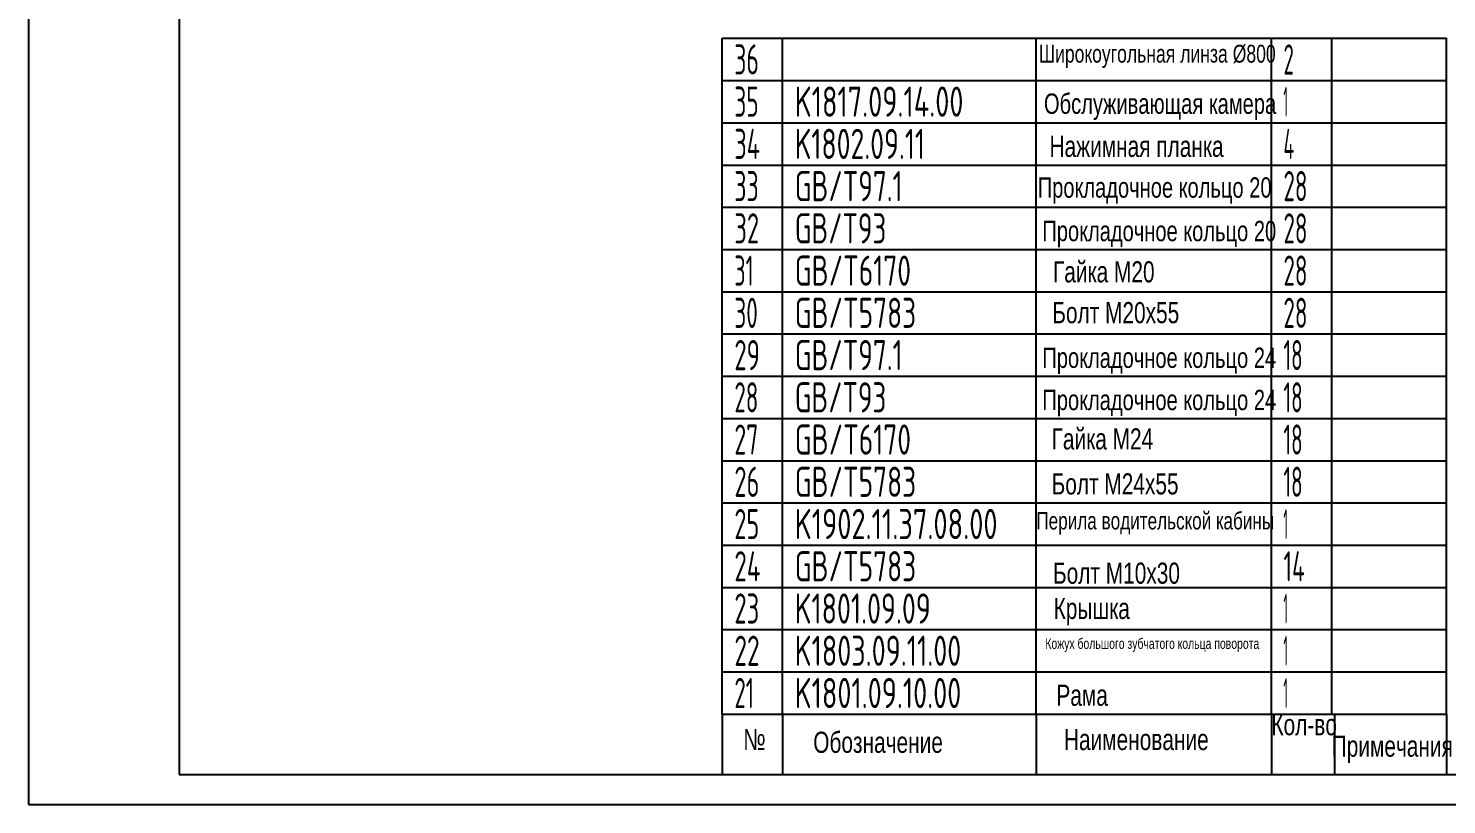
# Model space of a CAD drawing. Header units: millimetres. Extents: x 0 to 16800, y 0 to 11880.
# Drawn here: x 0 to 9402, y 0 to 5146 of the extents above; entities that cross this region are included whole.
import ezdxf
from ezdxf.enums import TextEntityAlignment as Align

# ---------------------------------------------------------------- set-up
doc = ezdxf.new("R2010")
doc.units = ezdxf.units.MM
doc.header["$LTSCALE"] = 400
doc.linetypes.add('F', pattern=[0.75, 0.5, -0.25])
for name, color, linetype in [('01', 7, 'Continuous'), ('02', 1, 'Continuous'), ('04', 2, 'F'), ('11', 3, 'Continuous')]:
    doc.layers.add(name, color=color, linetype=linetype)
doc.styles.get("Standard").update_dxf_attribs({"font": 'isocp', "width": 0.707, "bigfont": 'intecad.shx'})

# ---------------------------------------------------------------- blocks, each defined once
blk = doc.blocks.new('*U177')
at = {"layer": '01'}
for points in [[(25, 292), (25, 5)], [(25, 5), (415, 5)]]:
    blk.add_lwpolyline(points, dxfattribs=at)
at = {"layer": '02'}
for points in [[(0, 297), (0, 0)], [(0, 0), (420, 0)]]:
    blk.add_lwpolyline(points, dxfattribs=at)
blk = doc.blocks.new('*U202')
at = {"layer": '01'}
for p, q in [((0, -280), (0, 0)), ((4800, -280), (4800, 0))]:
    blk.add_line(p, q, dxfattribs=at)
at = {"layer": '02'}
for p, q in [((0, 0), (400, 0)), ((400, -280), (400, 0)), ((400, 0), (2080, 0)), ((2080, -280), (2080, 0)), ((2080, 0), (3640, 0)), ((3640, -280), (3640, 0)), ((3640, 0), (4040, 0)), ((4040, -280), (4040, 0)), ((4040, 0), (4800, 0))]:
    blk.add_line(p, q, dxfattribs=at)
blk = doc.blocks.new('*U203')
at = {"layer": '01'}
for p, q in [((0, -280), (0, 0)), ((4800, -280), (4800, 0))]:
    blk.add_line(p, q, dxfattribs=at)
at = {"layer": '02'}
for p, q in [((0, 0), (400, 0)), ((400, -280), (400, 0)), ((400, 0), (2080, 0)), ((2080, -280), (2080, 0)), ((2080, 0), (3640, 0)), ((3640, -280), (3640, 0)), ((3640, 0), (4040, 0)), ((4040, -280), (4040, 0)), ((4040, 0), (4800, 0))]:
    blk.add_line(p, q, dxfattribs=at)
blk = doc.blocks.new('*U204')
at = {"layer": '01'}
for p, q in [((0, -280), (0, 0)), ((4800, -280), (4800, 0))]:
    blk.add_line(p, q, dxfattribs=at)
at = {"layer": '02'}
for p, q in [((0, 0), (400, 0)), ((400, -280), (400, 0)), ((400, 0), (2080, 0)), ((2080, -280), (2080, 0)), ((2080, 0), (3640, 0)), ((3640, -280), (3640, 0)), ((3640, 0), (4040, 0)), ((4040, -280), (4040, 0)), ((4040, 0), (4800, 0))]:
    blk.add_line(p, q, dxfattribs=at)
blk = doc.blocks.new('*U205')
at = {"layer": '01'}
for p, q in [((0, -280), (0, 0)), ((4800, -280), (4800, 0))]:
    blk.add_line(p, q, dxfattribs=at)
at = {"layer": '02'}
for p, q in [((0, 0), (400, 0)), ((400, -280), (400, 0)), ((400, 0), (2080, 0)), ((2080, -280), (2080, 0)), ((2080, 0), (3640, 0)), ((3640, -280), (3640, 0)), ((3640, 0), (4040, 0)), ((4040, -280), (4040, 0)), ((4040, 0), (4800, 0))]:
    blk.add_line(p, q, dxfattribs=at)
blk = doc.blocks.new('*U206')
at = {"layer": '01'}
for p, q in [((0, -280), (0, 0)), ((4800, -280), (4800, 0))]:
    blk.add_line(p, q, dxfattribs=at)
at = {"layer": '02'}
for p, q in [((0, 0), (400, 0)), ((400, -280), (400, 0)), ((400, 0), (2080, 0)), ((2080, -280), (2080, 0)), ((2080, 0), (3640, 0)), ((3640, -280), (3640, 0)), ((3640, 0), (4040, 0)), ((4040, -280), (4040, 0)), ((4040, 0), (4800, 0))]:
    blk.add_line(p, q, dxfattribs=at)
blk = doc.blocks.new('*U207')
at = {"layer": '01'}
for p, q in [((0, -280), (0, 0)), ((4800, -280), (4800, 0))]:
    blk.add_line(p, q, dxfattribs=at)
at = {"layer": '02'}
for p, q in [((0, 0), (400, 0)), ((400, -280), (400, 0)), ((400, 0), (2080, 0)), ((2080, -280), (2080, 0)), ((2080, 0), (3640, 0)), ((3640, -280), (3640, 0)), ((3640, 0), (4040, 0)), ((4040, -280), (4040, 0)), ((4040, 0), (4800, 0))]:
    blk.add_line(p, q, dxfattribs=at)
blk = doc.blocks.new('*U208')
at = {"layer": '01'}
for p, q in [((0, -280), (0, 0)), ((4800, -280), (4800, 0))]:
    blk.add_line(p, q, dxfattribs=at)
at = {"layer": '02'}
for p, q in [((0, 0), (400, 0)), ((400, -280), (400, 0)), ((400, 0), (2080, 0)), ((2080, -280), (2080, 0)), ((2080, 0), (3640, 0)), ((3640, -280), (3640, 0)), ((3640, 0), (4040, 0)), ((4040, -280), (4040, 0)), ((4040, 0), (4800, 0))]:
    blk.add_line(p, q, dxfattribs=at)
blk = doc.blocks.new('*U209')
at = {"layer": '01'}
for p, q in [((0, -280), (0, 0)), ((4800, -280), (4800, 0))]:
    blk.add_line(p, q, dxfattribs=at)
at = {"layer": '02'}
for p, q in [((0, 0), (400, 0)), ((400, -280), (400, 0)), ((400, 0), (2080, 0)), ((2080, -280), (2080, 0)), ((2080, 0), (3640, 0)), ((3640, -280), (3640, 0)), ((3640, 0), (4040, 0)), ((4040, -280), (4040, 0)), ((4040, 0), (4800, 0))]:
    blk.add_line(p, q, dxfattribs=at)
blk = doc.blocks.new('*U210')
at = {"layer": '01'}
for p, q in [((0, -280), (0, 0)), ((4800, -280), (4800, 0))]:
    blk.add_line(p, q, dxfattribs=at)
at = {"layer": '02'}
for p, q in [((0, 0), (400, 0)), ((400, -280), (400, 0)), ((400, 0), (2080, 0)), ((2080, -280), (2080, 0)), ((2080, 0), (3640, 0)), ((3640, -280), (3640, 0)), ((3640, 0), (4040, 0)), ((4040, -280), (4040, 0)), ((4040, 0), (4800, 0))]:
    blk.add_line(p, q, dxfattribs=at)
blk = doc.blocks.new('*U211')
at = {"layer": '01'}
for p, q in [((0, -280), (0, 0)), ((4800, -280), (4800, 0))]:
    blk.add_line(p, q, dxfattribs=at)
at = {"layer": '02'}
for p, q in [((0, 0), (400, 0)), ((400, -280), (400, 0)), ((400, 0), (2080, 0)), ((2080, -280), (2080, 0)), ((2080, 0), (3640, 0)), ((3640, -280), (3640, 0)), ((3640, 0), (4040, 0)), ((4040, -280), (4040, 0)), ((4040, 0), (4800, 0))]:
    blk.add_line(p, q, dxfattribs=at)
blk = doc.blocks.new('*U212')
at = {"layer": '01'}
for p, q in [((0, -280), (0, 0)), ((4800, -280), (4800, 0))]:
    blk.add_line(p, q, dxfattribs=at)
at = {"layer": '02'}
for p, q in [((0, 0), (400, 0)), ((400, -280), (400, 0)), ((400, 0), (2080, 0)), ((2080, -280), (2080, 0)), ((2080, 0), (3640, 0)), ((3640, -280), (3640, 0)), ((3640, 0), (4040, 0)), ((4040, -280), (4040, 0)), ((4040, 0), (4800, 0))]:
    blk.add_line(p, q, dxfattribs=at)
blk = doc.blocks.new('*U213')
at = {"layer": '01'}
for p, q in [((0, -280), (0, 0)), ((4800, -280), (4800, 0))]:
    blk.add_line(p, q, dxfattribs=at)
at = {"layer": '02'}
for p, q in [((0, 0), (400, 0)), ((400, -280), (400, 0)), ((400, 0), (2080, 0)), ((2080, -280), (2080, 0)), ((2080, 0), (3640, 0)), ((3640, -280), (3640, 0)), ((3640, 0), (4040, 0)), ((4040, -280), (4040, 0)), ((4040, 0), (4800, 0))]:
    blk.add_line(p, q, dxfattribs=at)
blk = doc.blocks.new('*U214')
at = {"layer": '01'}
for p, q in [((0, -280), (0, 0)), ((4800, -280), (4800, 0))]:
    blk.add_line(p, q, dxfattribs=at)
at = {"layer": '02'}
for p, q in [((0, 0), (400, 0)), ((400, -280), (400, 0)), ((400, 0), (2080, 0)), ((2080, -280), (2080, 0)), ((2080, 0), (3640, 0)), ((3640, -280), (3640, 0)), ((3640, 0), (4040, 0)), ((4040, -280), (4040, 0)), ((4040, 0), (4800, 0))]:
    blk.add_line(p, q, dxfattribs=at)
blk = doc.blocks.new('*U215')
at = {"layer": '01'}
for p, q in [((0, -280), (0, 0)), ((4800, -280), (4800, 0))]:
    blk.add_line(p, q, dxfattribs=at)
at = {"layer": '02'}
for p, q in [((0, 0), (400, 0)), ((400, -280), (400, 0)), ((400, 0), (2080, 0)), ((2080, -280), (2080, 0)), ((2080, 0), (3640, 0)), ((3640, -280), (3640, 0)), ((3640, 0), (4040, 0)), ((4040, -280), (4040, 0)), ((4040, 0), (4800, 0))]:
    blk.add_line(p, q, dxfattribs=at)
blk = doc.blocks.new('*U216')
at = {"layer": '01'}
for p, q in [((0, -280), (0, 0)), ((4800, -280), (4800, 0))]:
    blk.add_line(p, q, dxfattribs=at)
at = {"layer": '02'}
for p, q in [((0, 0), (400, 0)), ((400, -280), (400, 0)), ((400, 0), (2080, 0)), ((2080, -280), (2080, 0)), ((2080, 0), (3640, 0)), ((3640, -280), (3640, 0)), ((3640, 0), (4040, 0)), ((4040, -280), (4040, 0)), ((4040, 0), (4800, 0))]:
    blk.add_line(p, q, dxfattribs=at)
blk = doc.blocks.new('*U217')
at = {"layer": '01'}
for p, q in [((0, -280), (0, 0)), ((0, 0), (400, 0)), ((400, 0), (2080, 0)), ((2080, 0), (3640, 0)), ((3640, 0), (4040, 0)), ((4040, 0), (4800, 0)), ((4800, -280), (4800, 0))]:
    blk.add_line(p, q, dxfattribs=at)
at = {"layer": '02'}
for p, q in [((400, -280), (400, 0)), ((2080, -280), (2080, 0)), ((3640, -280), (3640, 0)), ((4040, -280), (4040, 0))]:
    blk.add_line(p, q, dxfattribs=at)

msp = doc.modelspace()

# ---------------------------------------------------------------- linework, layer by layer
at = {"layer": '01'}
msp.add_point((9400, 200), dxfattribs=at)
at = {"layer": '04', "color": 0, "linetype": 'ByBlock'}
for p, q in [((4600, 600), (9400, 600)), ((4600, 600), (4600, 200)), ((5000, 600), (5000, 200)), ((6680, 600), (6680, 200)), ((8240, 600), (8240, 200)), ((8658.54, 600), (8658.54, 200)), ((9400, 600), (9400, 200))]:
    msp.add_line(p, q, dxfattribs=at)

# ---------------------------------------------------------------- block references
at = {"layer": '04', "xscale": 40, "yscale": 40, "zscale": 40}
msp.add_blockref('*U177', (0, 0), dxfattribs=at)
at = {"layer": '04'}
for name, p in [('*U217', (4600, 5080)), ('*U216', (4600, 4800)), ('*U215', (4600, 4520)), ('*U214', (4600, 4240)), ('*U213', (4600, 3960)), ('*U212', (4600, 3680)), ('*U211', (4600, 3400)), ('*U210', (4600, 3120)), ('*U209', (4600, 2840)), ('*U208', (4600, 2560)), ('*U207', (4600, 2280)), ('*U206', (4600, 2000)), ('*U205', (4600, 1720)), ('*U204', (4600, 1440)), ('*U203', (4600, 1160)), ('*U202', (4600, 880))]:
    msp.add_blockref(name, p, dxfattribs=at)

# ---------------------------------------------------------------- texts
at = {"layer": '04', "attachment_point": 1}
for s, insert, char_height in [('{\\fArial|b0|i0|c204|p34;\\C3;Широкоугольная линза %%C800}', (6699.03, 5036.85), 118), ('{\\fArial|b0|i0|c204|p34;\\C3;Обслуживающая камера}', (6732.25, 4714.2), 135), ('{\\fArial|b0|i0|c204|p34;\\C3;Нажимная планка}', (6768.83, 4433.75), 140), ('{\\fArial|b0|i0|c204|p34;\\C3;Прокладочное кольцо 20}', (6690.78, 4158.53), 135), ('{\\fArial|b0|i0|c204|p34;\\C3;Прокладочное кольцо 20}', (6721.43, 3870.03), 135), ('{\\fArial|b0|i0|c204|p34;\\C3;Гайка М20}', (6791.86, 3602.07), 140), ('{\\fArial|b0|i0|c204|p34;\\C3;Болт М20х55}', (6787.27, 3331.43), 140), ('{\\fArial|b0|i0|c204|p34;\\C3;Прокладочное кольцо 24}', (6721.43, 3030.03), 135), ('{\\fArial|b0|i0|c204|p34;\\C3;Прокладочное кольцо 24}', (6721.43, 2750.03), 135), ('{\\fArial|b0|i0|c204|p34;\\C3;Гайка М24}', (6782.75, 2494.43), 140), ('{\\fArial|b0|i0|c204|p34;\\C3;Болт М24х55}', (6782.75, 2196.27), 140), ('{\\fArial|b0|i0|c204|p34;\\C3;Перила водительской кабины}', (6681.74, 1939.4), 115), ('{\\fArial|b0|i0|c204|p34;\\C3;Болт М10х30}', (6791.93, 1604.55), 140), ('{\\fArial|b0|i0|c204|p34;\\C3;Крышка}', (6796.52, 1370.61), 140), ('{\\fArial|b0|i0|c204|p34;\\C3;Кожух большого зубчатого кольца поворота}', (6741.37, 1102.67), 70), ('{\\fArial|b0|i0|c204|p34;\\C3;Рама}', (6814.82, 795.34), 140), ('{\\fArial|b0|i0|c204|p34;\\C0;Кол-во}', (8240, 600), 140), ('{\\fArial|b0|i0|c204|p34;\\C0;Обозначение}', (5202.78, 483.38), 140), ('{\\fArial|b0|i0|c204|p34;\\C0;Наименование}', (6864.71, 501.73), 140), ('{\\fArial|b0|i0|c204|p34;\\C0;Примечания}', (8640, 457.61), 140)]:
    msp.add_mtext(s, dxfattribs=dict(at, insert=insert, char_height=char_height))
at = {"layer": '04', "insert": (4739.09, 501.73), "char_height": 140, "width": 18.3639, "attachment_point": 1}
msp.add_mtext('{\\fArial|b0|i0|c204|p34;\\C0;№}', dxfattribs=at)
at = {"layer": '11'}
for s, width, p, p2 in [('36', 0.625398, (4680, 4840), (4842.55, 4840)), ('2', 0.562593, (8320, 4840), (8388.64, 4840)), ('35', 0.624881, (4680, 4560), (4841.4, 4560)), ('K1817.09.14.00', 0.693841, (5080, 4560), (6198.37, 4560)), ('1', 0.404, (8320, 4560), (8348.28, 4560)), ('34', 0.628444, (4680, 4280), (4849.68, 4280)), ('K1802.09.11', 0.690055, (5080, 4280), (5943.74, 4280)), ('4', 0.543846, (8320, 4280), (8390.7, 4280)), ('33', 0.624881, (4680, 4000), (4841.4, 4000)), ('GB/T97.1', 0.693525, (5080, 4000), (5794.82, 4000)), ('28', 0.636523, (8320, 4000), (8479.13, 4000)), ('32', 0.626049, (4680, 3720), (4844.03, 3720)), ('GB/T93', 0.691199, (5080, 3720), (5687.55, 3720)), ('28', 0.636523, (8320, 3720), (8479.13, 3720)), ('31', 0.606, (4680, 3440), (4807.26, 3440)), ('GB/T6170', 0.694489, (5080, 3440), (5850.99, 3440)), ('28', 0.636523, (8320, 3440), (8479.13, 3440)), ('30', 0.622213, (4680, 3160), (4835.65, 3160)), ('GB/T5783', 0.695009, (5080, 3160), (5885.02, 3160)), ('28', 0.636523, (8320, 3160), (8479.13, 3160)), ('29', 0.640341, (4680, 2880), (4849.25, 2880)), ('GB/T97.1', 0.693525, (5080, 2880), (5794.82, 2880)), ('18', 0.606, (8320, 2880), (8447.26, 2880)), ('28', 0.636523, (4680, 2600), (4839.13, 2600)), ('GB/T93', 0.691199, (5080, 2600), (5687.55, 2600)), ('18', 0.606, (8320, 2600), (8447.26, 2600)), ('27', 0.636523, (4680, 2320), (4839.13, 2320)), ('GB/T6170', 0.694489, (5080, 2320), (5850.99, 2320)), ('18', 0.606, (8320, 2320), (8447.26, 2320)), ('26', 0.639213, (4680, 2040), (4846.15, 2040)), ('GB/T5783', 0.695009, (5080, 2040), (5885.02, 2040)), ('18', 0.606, (8320, 2040), (8447.26, 2040)), ('25', 0.638783, (4680, 1760), (4844.99, 1760)), ('K1902.11.37.08.00', 0.696021, (5080, 1760), (6424.61, 1760)), ('1', 0.404, (8320, 1760), (8348.28, 1760)), ('24', 0.641743, (4680, 1480), (4853.27, 1480)), ('GB/T5783', 0.695009, (5080, 1480), (5885.02, 1480)), ('14', 0.614783, (8320, 1480), (8461.4, 1480)), ('23', 0.638783, (4680, 1200), (4844.99, 1200)), ('K1801.09.09', 0.69076, (5080, 1200), (5982.14, 1200)), ('1', 0.404, (8320, 1200), (8348.28, 1200)), ('22', 0.639754, (4680, 920), (4847.62, 920)), ('K1803.09.11.00', 0.693676, (5080, 920), (6184.23, 920)), ('1', 0.404, (8320, 920), (8348.28, 920)), ('21', 0.623098, (4680, 640), (4810.85, 640)), ('K1801.09.10.00', 0.693676, (5080, 640), (6184.23, 640)), ('1', 0.404, (8320, 640), (8348.28, 640))]:
    msp.add_text(s, height=200, dxfattribs=dict(at, width=width)).set_placement(p, p2, align=Align.FIT)

doc.saveas('drawing.dxf')
